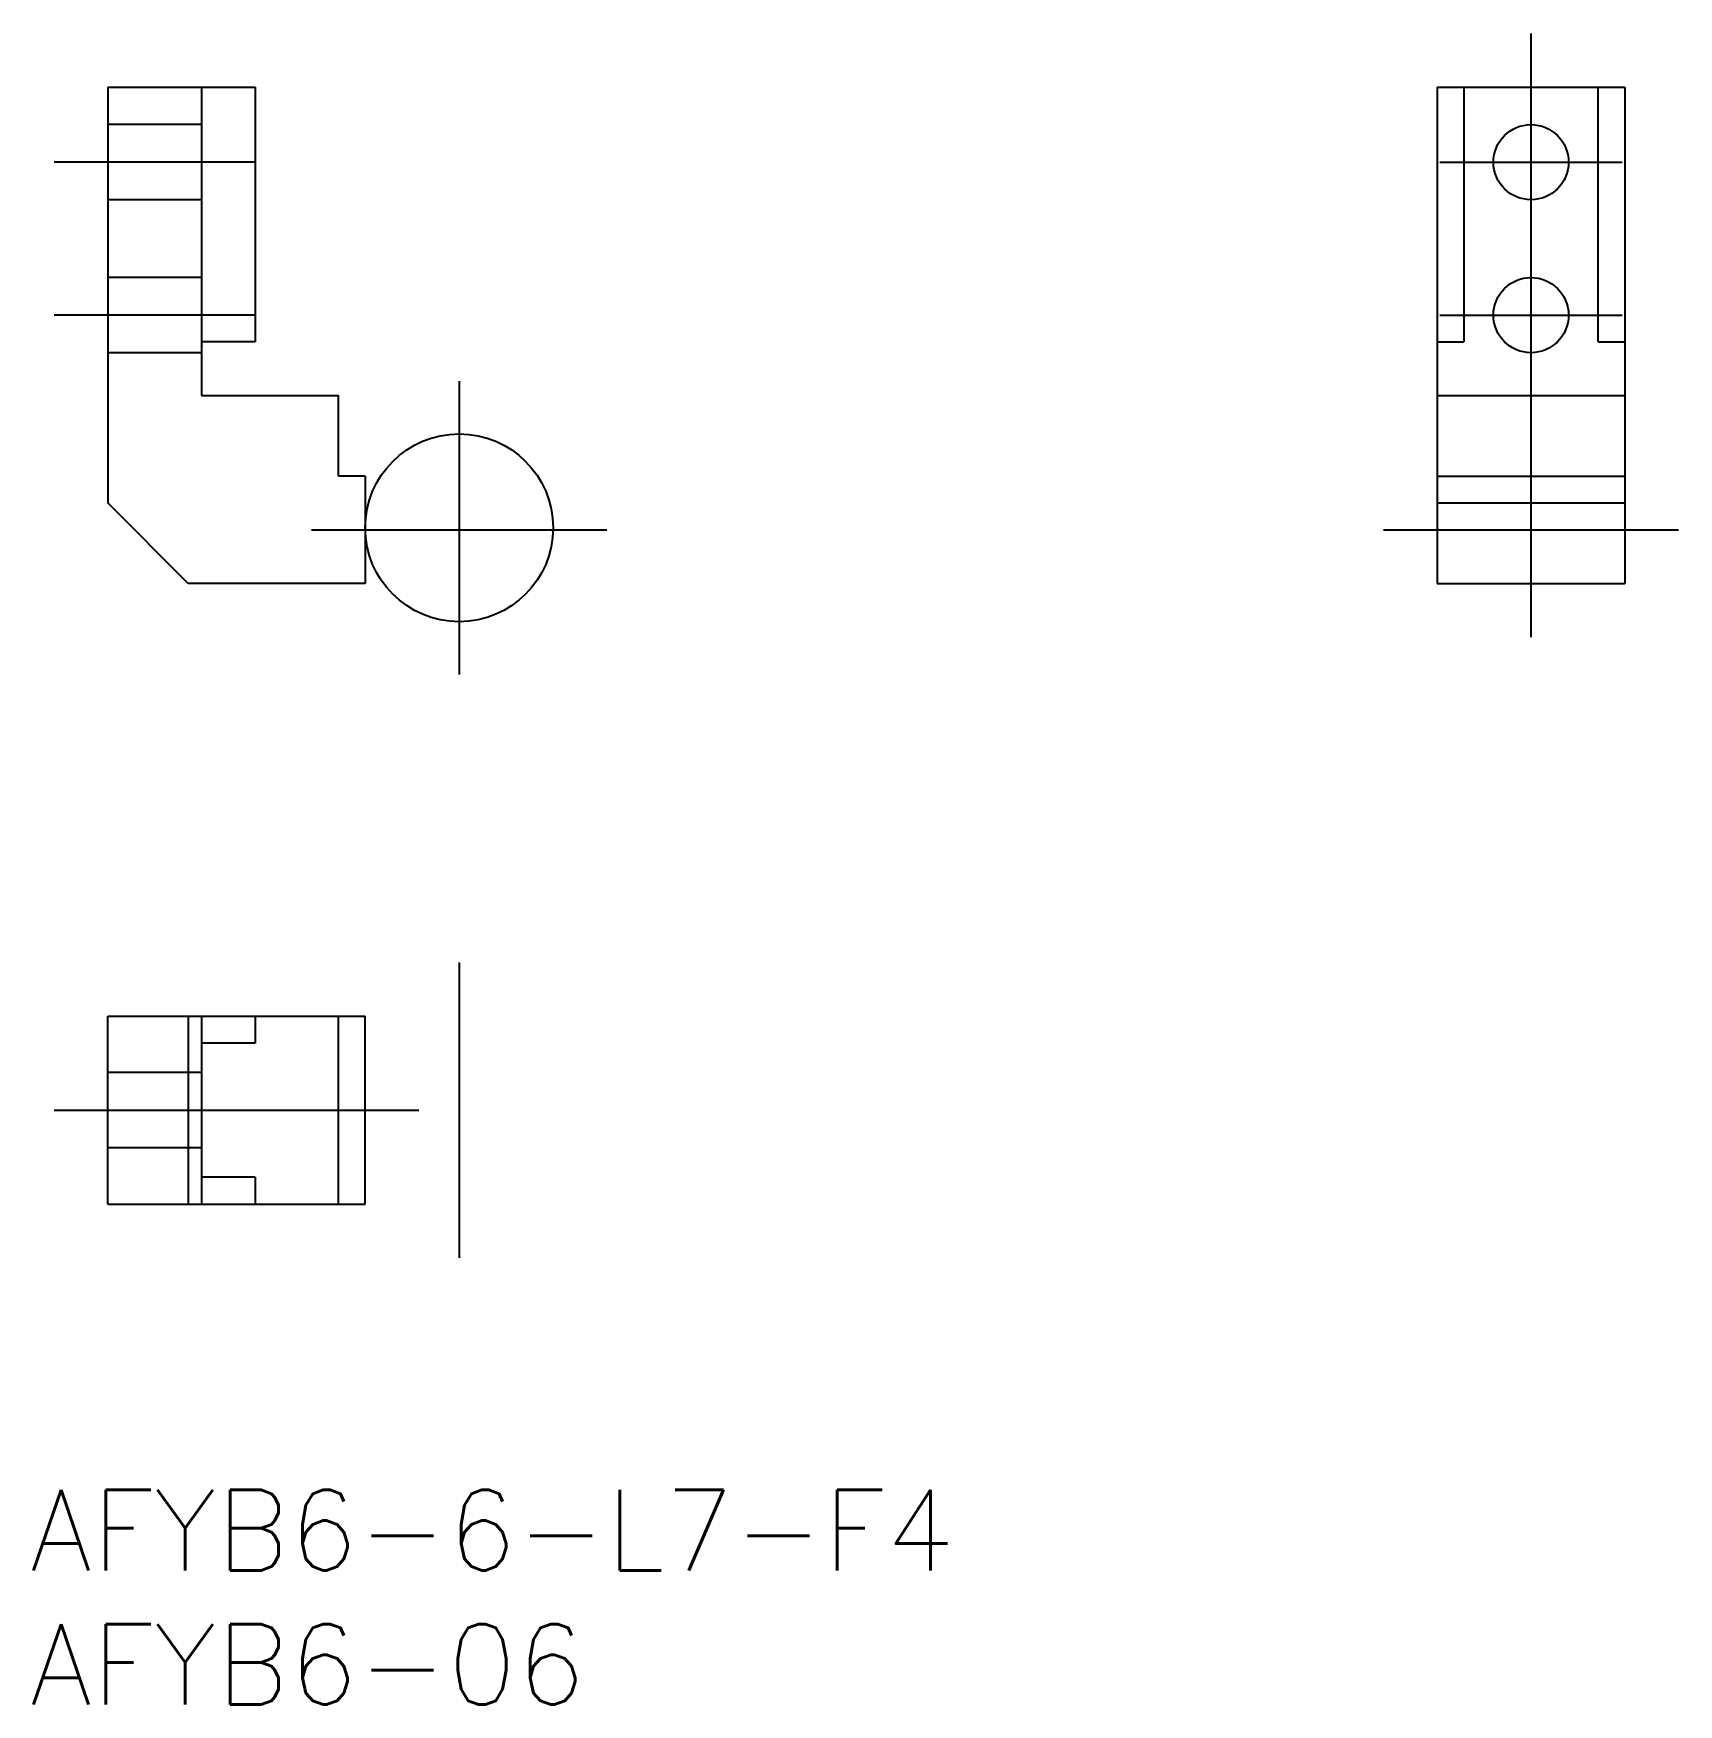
# Model space of a CAD drawing. Extents: x -15.9 to 45.4, y -43.9 to 18.4.
import ezdxf

# ---------------------------------------------------------------- set-up
doc = ezdxf.new("R2010")
doc.units = 0
for name, pattern in [('CENTER', [50.8, 31.75, -6.35, 6.35, -6.35]), ('DASHED', [19.05, 12.7, -6.35]), ('PHANTOM', [63.5, 31.75, -6.35, 6.35, -6.35, 6.35, -6.35])]:
    doc.linetypes.add(name, pattern=pattern)
doc.layers.get('0').update_dxf_attribs({"linetype": 'CONTINUOUS'})
doc.layers.add('CENTER', color=1, linetype='CENTER')
doc.styles.get("Standard").update_dxf_attribs({"font": 'txt.shx', "height": 3, "bigfont": 'bigfont.shx'})

msp = doc.modelspace()

# ---------------------------------------------------------------- linework, layer by layer
at = {"color": 7, "linetype": 'CONTINUOUS'}
for p, q in [((-13.1, 16.426), (-7.6, 16.426)), ((-13.1, 16.426), (-13.1, 0.926)), ((-7.6, 16.426), (-7.6, 6.926)), ((36.445, 16.426), (43.445, 16.426)), ((36.445, 16.426), (36.445, -2.074)), ((37.445, 16.426), (37.445, 6.926)), ((42.445, 6.926), (42.445, 16.426)), ((43.445, 16.426), (43.445, -2.074)), ((-9.6, 6.926), (-9.6, 4.926)), ((-7.6, 6.926), (-9.6, 6.926)), ((36.445, 6.926), (37.445, 6.926)), ((42.445, 6.926), (43.445, 6.926)), ((-9.6, 4.926), (-4.5, 4.926)), ((-4.5, 1.926), (-4.5, 4.926)), ((36.445, 4.926), (43.445, 4.926)), ((-3.5, 1.926), (-4.5, 1.926)), ((-3.5, 1.926), (-3.5, -2.074)), ((36.445, 1.926), (43.445, 1.926)), ((-10.1, -2.074), (-13.1, 0.926)), ((-3.5, -2.074), (-10.1, -2.074)), ((36.445, -2.074), (43.445, -2.074)), ((-13.1, -25.205), (-13.1, -18.205)), ((-13.1, -18.205), (-3.5, -18.205)), ((-10.1, -18.205), (-10.1, -25.205)), ((-3.5, -25.205), (-3.5, -18.205)), ((-13.1, -25.205), (-3.5, -25.205))]:
    msp.add_line(p, q, dxfattribs=at)
at = {"color": 3, "linetype": 'DASHED'}
for p, q in [((-9.6, 16.426), (-9.6, 6.926)), ((-9.6, 15.026), (-13.1, 15.026)), ((-9.6, 12.226), (-13.1, 12.226)), ((-9.6, 9.326), (-13.1, 9.326)), ((-9.6, 6.526), (-13.1, 6.526)), ((36.445, 0.926), (43.445, 0.926)), ((-9.6, -18.205), (-9.6, -19.205)), ((-7.6, -18.205), (-7.6, -19.205)), ((-4.5, -25.205), (-4.5, -18.205)), ((-7.6, -19.205), (-9.6, -19.205)), ((-9.6, -19.205), (-9.6, -24.205)), ((-9.6, -20.305), (-13.1, -20.305)), ((-9.6, -23.105), (-13.1, -23.105)), ((-7.6, -24.205), (-9.6, -24.205)), ((-9.6, -24.205), (-9.6, -25.205)), ((-7.6, -24.205), (-7.6, -25.205))]:
    msp.add_line(p, q, dxfattribs=at)
at = {"color": 7, "linetype": 'CONTINUOUS'}
for centre in [(39.945, 13.626), (39.945, 7.926)]:
    msp.add_circle(centre, 1.4, dxfattribs=at)
at = {"color": 3, "linetype": 'PHANTOM'}
msp.add_circle((0, 0), 3.5, dxfattribs=at)
at = {"layer": 'CENTER', "color": 1, "linetype": 'CENTER'}
for p, q in [((39.945, 18.426), (39.945, -4.074)), ((-7.6, 13.626), (-15.1, 13.626)), ((36.545, 13.626), (43.345, 13.626)), ((-7.6, 7.926), (-15.1, 7.926)), ((36.545, 7.926), (43.345, 7.926)), ((0, 5.463), (0, -5.463)), ((-5.499, -0.074), (5.5, -0.074)), ((34.445, -0.074), (45.445, -0.074)), ((0, -16.205), (0, -27.205)), ((-15.1, -21.705), (-1.5, -21.705))]:
    msp.add_line(p, q, dxfattribs=at)

# ---------------------------------------------------------------- texts
at = {"color": 7, "linetype": 'CONTINUOUS'}
for s, p in [('AFYB6-6-L7-F4', (-15.996, -38.86)), ('AFYB6-06', (-15.996, -43.86))]:
    msp.add_text(s, height=3, dxfattribs=at).set_placement(p)

doc.saveas('drawing.dxf')
